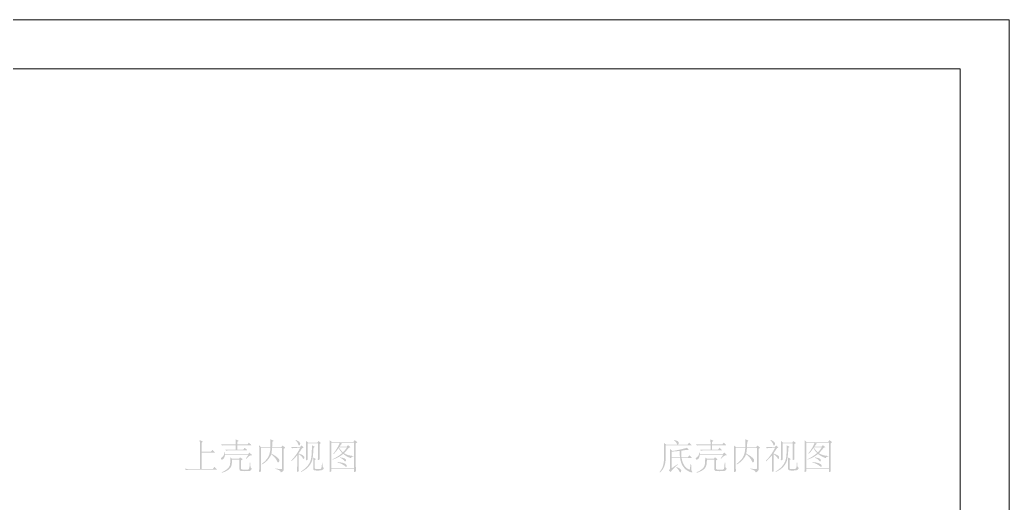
# Model space of a CAD drawing. Header units: millimetres. Extents: x 0 to 260, y 22 to 203.
# Drawn here: x 169.5 to 259.9, y 158.7 to 202.8 of the extents above; entities that cross this region are included whole.
import ezdxf

# ---------------------------------------------------------------- set-up
doc = ezdxf.new("R2010")
doc.units = ezdxf.units.MM

msp = doc.modelspace()

# ---------------------------------------------------------------- hatches: boundary and pattern name
at = {"true_color": 0xcc00cc}
h = msp.add_hatch(color=212, dxfattribs=at)
h.paths.add_polyline_path([(190.436148, 164.186967), (190.307715, 164.023256), (189.380019, 164.023256), (189.380019, 164.273508), (189.441273, 164.306288), (189.476069, 164.326149), (189.491641, 164.338155), (189.487713, 164.360324), (189.463253, 164.373278), (189.219616, 164.488482), (189.226575, 164.336346), (189.228986, 164.174289), (189.228986, 164.023256), (188.130966, 164.023256), (187.896699, 164.035934), (187.986547, 163.920179), (188.08804, 163.943674), (188.201521, 163.952701), (189.228986, 163.952701), (189.228986, 163.548109), (188.490909, 163.548109), (188.266013, 163.560786), (188.352554, 163.445582), (188.449155, 163.468596), (188.558157, 163.477553), (190.243223, 163.477553), (190.273884, 163.480378), (190.285115, 163.490231), (190.256452, 163.528816), (190.054156, 163.72119), (189.919108, 163.548109), (189.380019, 163.548109), (189.380019, 163.952701), (190.615844, 163.952701), (190.644852, 163.956972), (190.654429, 163.968686), (190.625215, 164.010578)])
h.paths.add_polyline_path([(190.480796, 163.284628), (190.374963, 163.156194), (188.256091, 163.156194), (188.250028, 163.307227), (188.211443, 163.307227), (188.172694, 163.12617), (188.109399, 162.990279), (188.035252, 162.896555), (187.963947, 162.842002), (187.897939, 162.783711), (187.877407, 162.722939), (187.887621, 162.684638), (187.913236, 162.660032), (187.946705, 162.646897), (187.980484, 162.643013), (188.073889, 162.673804), (188.15639, 162.762007), (188.219151, 162.901369), (188.253335, 163.085639), (190.388192, 163.085639), (190.163296, 162.745539), (190.205189, 162.716325), (190.284761, 162.804838), (190.35611, 162.876349), (190.420573, 162.932513), (190.479487, 162.974982), (190.53419, 163.005411), (190.586018, 163.025453), (190.636309, 163.036762), (190.6864, 163.04099), (190.71086, 163.045262), (190.71837, 163.056976), (190.689707, 163.095561)])
h.paths.add_polyline_path([(190.513318, 162.353625), (190.505328, 162.174391), (190.495283, 162.033067), (190.48237, 161.925192), (190.465776, 161.8463), (190.444685, 161.791929), (190.418285, 161.757615), (190.385761, 161.738894), (190.3463, 161.731303), (190.223034, 161.723862), (190.082819, 161.721381), (189.975554, 161.722991), (189.892357, 161.727643), (189.830218, 161.735072), (189.786127, 161.745014), (189.757074, 161.757205), (189.740049, 161.771378), (189.732041, 161.78727), (189.730041, 161.804615), (189.730041, 162.571906), (189.841938, 162.639706), (189.864538, 162.668369), (189.848552, 162.690969), (189.630271, 162.851372), (189.540423, 162.710261), (188.908179, 162.710261), (188.741161, 162.848065), (188.741342, 162.6846), (188.739404, 162.548032), (188.735347, 162.434563), (188.729172, 162.340396), (188.720878, 162.261731), (188.710465, 162.194772), (188.697934, 162.135718), (188.683283, 162.080773), (188.599008, 161.922514), (188.44316, 161.76472), (188.223544, 161.614058), (187.947962, 161.477193), (187.963947, 161.435852), (188.123002, 161.488601), (188.262644, 161.543423), (188.384157, 161.600514), (188.488825, 161.660076), (188.577932, 161.722305), (188.652762, 161.7874), (188.714598, 161.85556), (188.764725, 161.926984), (188.804427, 162.001871), (188.834986, 162.080418), (188.857687, 162.162825), (188.873814, 162.24929), (188.884651, 162.340012), (188.891481, 162.43519), (188.895589, 162.535021), (188.898257, 162.639706), (189.575701, 162.639706), (189.575701, 161.782566), (189.59942, 161.672874), (189.67616, 161.613205), (189.814291, 161.588469), (190.022185, 161.583577), (190.228891, 161.586196), (190.445519, 161.596255), (190.52765, 161.611172), (190.596138, 161.653168), (190.652018, 161.718108), (190.696322, 161.801859), (190.695357, 161.825905), (190.680336, 161.840444), (190.650618, 161.859487), (190.626455, 161.887064), (190.607356, 161.925351), (190.592831, 161.976525), (190.582388, 162.042762), (190.575536, 162.12624), (190.571786, 162.229135), (190.570644, 162.353625)])
h = msp.add_hatch(color=212, dxfattribs=at)
h.dxf.hatch_style = 2
h.paths.add_polyline_path([(193.506809, 163.926793), (193.391054, 163.756468), (192.559822, 163.756468), (192.572155, 163.993077), (192.582421, 164.270201), (192.665655, 164.324771), (192.694318, 164.350678), (192.665655, 164.373278), (192.392803, 164.504467), (192.402656, 164.225759), (192.405481, 163.978056), (192.402174, 163.756468), (191.564327, 163.756468), (191.368645, 163.942779), (191.373417, 163.838099), (191.377465, 163.713473), (191.380273, 163.586366), (191.381323, 163.474246), (191.381323, 162.257714), (191.380789, 162.105285), (191.379118, 161.93415), (191.376207, 161.761775), (191.371953, 161.605626), (191.371953, 161.570348), (191.377603, 161.512953), (191.397309, 161.496485), (191.468415, 161.522392), (191.509274, 161.545035), (191.533597, 161.563802), (191.54531, 161.584327), (191.548342, 161.61224), (191.548342, 161.631533), (191.542407, 161.754928), (191.538489, 161.903902), (191.536327, 162.071584), (191.535664, 162.251099), (191.535664, 163.685912), (192.399418, 163.685912), (192.376775, 163.436986), (192.336407, 163.221953), (192.276247, 163.03352), (192.194228, 162.864395), (192.088283, 162.707285), (191.956344, 162.554896), (191.796345, 162.399937), (191.606219, 162.235114), (191.628819, 162.196529), (191.789564, 162.290334), (191.936647, 162.398067), (192.069015, 162.515928), (192.185615, 162.640119), (192.285395, 162.766843), (192.367301, 162.8923), (192.430281, 163.012693), (192.473281, 163.124224), (192.586398, 163.037874), (192.68524, 162.949566), (192.769949, 162.862409), (192.840666, 162.779508), (192.897534, 162.703971), (192.940694, 162.638905), (192.97029, 162.587417), (192.986462, 162.552614), (193.020836, 162.465677), (193.048129, 162.415223), (193.071186, 162.391848), (193.092847, 162.386147), (193.138339, 162.400039), (193.17608, 162.437341), (193.201832, 162.491489), (193.211358, 162.555921), (193.200609, 162.625099), (193.163402, 162.694276), (193.124103, 162.742227), (193.076905, 162.792737), (193.019332, 162.846554), (192.948911, 162.904427), (192.863168, 162.967106), (192.759629, 163.03534), (192.635819, 163.109879), (192.489266, 163.191472), (192.509566, 163.295006), (192.527231, 163.40996), (192.541898, 163.53928), (192.553207, 163.685912), (193.468224, 163.685912), (193.468224, 161.875721), (193.464969, 161.82867), (193.449621, 161.794486), (193.413809, 161.773635), (193.349162, 161.766581), (193.27405, 161.770732), (193.171188, 161.783255), (193.03701, 161.804253), (192.867951, 161.833829), (192.864644, 161.788629), (193.070195, 161.72412), (193.209291, 161.659921), (193.29485, 161.587866), (193.339791, 161.499793), (193.365698, 161.471129), (193.387747, 161.477193), (193.509781, 161.548136), (193.581017, 161.61479), (193.614322, 161.689815), (193.622565, 161.785873), (193.622565, 163.628586), (193.715169, 163.685912), (193.742523, 163.706032), (193.750447, 163.72119), (193.742523, 163.738622), (193.715169, 163.763082)])
h = msp.add_hatch(color=212, dxfattribs=at)
h.paths.add_polyline_path([(233.79938, 164.186967), (233.670947, 164.023256), (232.743252, 164.023256), (232.743252, 164.273508), (232.804505, 164.306288), (232.839301, 164.326149), (232.854873, 164.338155), (232.850945, 164.360324), (232.826485, 164.373278), (232.582848, 164.488482), (232.589807, 164.336346), (232.592219, 164.174289), (232.592219, 164.023256), (231.494198, 164.023256), (231.259931, 164.035934), (231.349779, 163.920179), (231.451272, 163.943674), (231.564753, 163.952701), (232.592219, 163.952701), (232.592219, 163.548109), (231.854141, 163.548109), (231.629245, 163.560786), (231.715786, 163.445582), (231.812387, 163.468596), (231.92139, 163.477553), (233.606455, 163.477553), (233.637116, 163.480378), (233.648347, 163.490231), (233.619684, 163.528816), (233.417388, 163.72119), (233.28234, 163.548109), (232.743252, 163.548109), (232.743252, 163.952701), (233.979076, 163.952701), (234.008084, 163.956972), (234.017661, 163.968686), (233.988447, 164.010578)])
h.paths.add_polyline_path([(233.844028, 163.284628), (233.738195, 163.156194), (231.619324, 163.156194), (231.61326, 163.307227), (231.574675, 163.307227), (231.535926, 163.12617), (231.472631, 162.990279), (231.398484, 162.896555), (231.327179, 162.842002), (231.261171, 162.783711), (231.240639, 162.722939), (231.250853, 162.684638), (231.276468, 162.660032), (231.309937, 162.646897), (231.343716, 162.643013), (231.437121, 162.673804), (231.519623, 162.762007), (231.582384, 162.901369), (231.616568, 163.085639), (233.751424, 163.085639), (233.526528, 162.745539), (233.568421, 162.716325), (233.647993, 162.804838), (233.719342, 162.876349), (233.783805, 162.932513), (233.842719, 162.974982), (233.897422, 163.005411), (233.94925, 163.025453), (233.999541, 163.036762), (234.049632, 163.04099), (234.074092, 163.045262), (234.081602, 163.056976), (234.052939, 163.095561)])
h.paths.add_polyline_path([(233.87655, 162.353625), (233.86856, 162.174391), (233.858515, 162.033067), (233.845602, 161.925192), (233.829008, 161.8463), (233.807917, 161.791929), (233.781517, 161.757615), (233.748993, 161.738894), (233.709532, 161.731303), (233.586266, 161.723862), (233.446051, 161.721381), (233.338786, 161.722991), (233.255589, 161.727643), (233.19345, 161.735072), (233.149359, 161.745014), (233.120306, 161.757205), (233.103281, 161.771378), (233.095274, 161.78727), (233.093273, 161.804615), (233.093273, 162.571906), (233.20517, 162.639706), (233.22777, 162.668369), (233.211785, 162.690969), (232.993503, 162.851372), (232.903655, 162.710261), (232.271411, 162.710261), (232.104393, 162.848065), (232.104574, 162.6846), (232.102636, 162.548032), (232.098579, 162.434563), (232.092404, 162.340396), (232.08411, 162.261731), (232.073697, 162.194772), (232.061166, 162.135718), (232.046515, 162.080773), (231.96224, 161.922514), (231.806392, 161.76472), (231.586776, 161.614058), (231.311194, 161.477193), (231.327179, 161.435852), (231.486234, 161.488601), (231.625876, 161.543423), (231.747389, 161.600514), (231.852057, 161.660076), (231.941164, 161.722305), (232.015994, 161.7874), (232.077831, 161.85556), (232.127957, 161.926984), (232.167659, 162.001871), (232.198218, 162.080418), (232.220919, 162.162825), (232.237046, 162.24929), (232.247883, 162.340012), (232.254713, 162.43519), (232.258821, 162.535021), (232.261489, 162.639706), (232.938933, 162.639706), (232.938933, 161.782566), (232.962652, 161.672874), (233.039392, 161.613205), (233.177523, 161.588469), (233.385417, 161.583577), (233.592123, 161.586196), (233.808751, 161.596255), (233.890882, 161.611172), (233.95937, 161.653168), (234.01525, 161.718108), (234.059554, 161.801859), (234.058589, 161.825905), (234.043568, 161.840444), (234.01385, 161.859487), (233.989687, 161.887064), (233.970588, 161.925351), (233.956063, 161.976525), (233.94562, 162.042762), (233.938769, 162.12624), (233.935018, 162.229135), (233.933877, 162.353625)])
h = msp.add_hatch(color=212, dxfattribs=at)
h.dxf.hatch_style = 2
h.paths.add_polyline_path([(236.870042, 163.926793), (236.754286, 163.756468), (235.923054, 163.756468), (235.935387, 163.993077), (235.945654, 164.270201), (236.028887, 164.324771), (236.05755, 164.350678), (236.028887, 164.373278), (235.756035, 164.504467), (235.765888, 164.225759), (235.768713, 163.978056), (235.765406, 163.756468), (234.927559, 163.756468), (234.731878, 163.942779), (234.736649, 163.838099), (234.740697, 163.713473), (234.743505, 163.586366), (234.744555, 163.474246), (234.744555, 162.257714), (234.744021, 162.105285), (234.742351, 161.93415), (234.739439, 161.761775), (234.735185, 161.605626), (234.735185, 161.570348), (234.740835, 161.512953), (234.760541, 161.496485), (234.831647, 161.522392), (234.872506, 161.545035), (234.896829, 161.563802), (234.908542, 161.584327), (234.911574, 161.61224), (234.911574, 161.631533), (234.90564, 161.754928), (234.901721, 161.903902), (234.899559, 162.071584), (234.898896, 162.251099), (234.898896, 163.685912), (235.76265, 163.685912), (235.740007, 163.436986), (235.699639, 163.221953), (235.639479, 163.03352), (235.55746, 162.864395), (235.451515, 162.707285), (235.319576, 162.554896), (235.159577, 162.399937), (234.969451, 162.235114), (234.992051, 162.196529), (235.152796, 162.290334), (235.299879, 162.398067), (235.432247, 162.515928), (235.548847, 162.640119), (235.648627, 162.766843), (235.730533, 162.8923), (235.793513, 163.012693), (235.836513, 163.124224), (235.94963, 163.037874), (236.048472, 162.949566), (236.133181, 162.862409), (236.203898, 162.779508), (236.260766, 162.703971), (236.303926, 162.638905), (236.333522, 162.587417), (236.349694, 162.552614), (236.384068, 162.465677), (236.411362, 162.415223), (236.434418, 162.391848), (236.456079, 162.386147), (236.501571, 162.400039), (236.539312, 162.437341), (236.565064, 162.491489), (236.57459, 162.555921), (236.563841, 162.625099), (236.526634, 162.694276), (236.487336, 162.742227), (236.440137, 162.792737), (236.382564, 162.846554), (236.312143, 162.904427), (236.2264, 162.967106), (236.122861, 163.03534), (235.999051, 163.109879), (235.852498, 163.191472), (235.872798, 163.295006), (235.890463, 163.40996), (235.905131, 163.53928), (235.916439, 163.685912), (236.831456, 163.685912), (236.831456, 161.875721), (236.828201, 161.82867), (236.812853, 161.794486), (236.777041, 161.773635), (236.712394, 161.766581), (236.637282, 161.770732), (236.53442, 161.783255), (236.400243, 161.804253), (236.231183, 161.833829), (236.227876, 161.788629), (236.433427, 161.72412), (236.572523, 161.659921), (236.658082, 161.587866), (236.703023, 161.499793), (236.72893, 161.471129), (236.750979, 161.477193), (236.873013, 161.548136), (236.944249, 161.61479), (236.977554, 161.689815), (236.985797, 161.785873), (236.985797, 163.628586), (237.078401, 163.685912), (237.105755, 163.706032), (237.113679, 163.72119), (237.105755, 163.738622), (237.078401, 163.763082)])
h = msp.add_hatch(color=212, dxfattribs=at)
h.dxf.hatch_style = 2
h.paths.add_polyline_path([(187.281702, 161.981555), (187.15382, 161.791937), (186.113676, 161.791937), (186.113676, 163.27195), (187.285009, 163.27195), (187.318564, 163.275188), (187.330209, 163.287935), (187.321045, 163.307434), (187.294931, 163.336442), (187.099249, 163.528816), (186.960894, 163.352427), (186.113676, 163.352427), (186.113676, 164.174289), (186.193603, 164.241537), (186.225573, 164.280122), (186.216409, 164.296108), (186.190295, 164.312093), (185.949965, 164.431155), (185.953988, 164.34508), (185.956925, 164.248152), (185.958725, 164.136755), (185.959336, 164.007271), (185.959336, 161.791937), (184.826038, 161.791937), (184.591771, 161.804615), (184.681619, 161.673425), (184.784352, 161.699332), (184.896593, 161.708703), (187.477934, 161.708703), (187.513901, 161.711942), (187.52589, 161.724688), (187.490612, 161.775951)])
h = msp.add_hatch(color=212, dxfattribs=at)
h.paths.add_polyline_path([(194.692866, 164.408556), (194.797313, 164.300526), (194.874836, 164.196682), (194.926418, 164.10245), (194.95304, 164.023256), (194.967707, 163.971674), (194.983563, 163.942572), (195.001796, 163.929696), (195.023595, 163.926793), (195.059416, 163.940669), (195.091464, 163.977436), (195.11452, 164.02981), (195.123365, 164.090504), (195.110964, 164.153158), (195.077175, 164.210773), (195.027121, 164.263168), (194.965924, 164.310164), (194.898707, 164.351578), (194.830592, 164.38723), (194.766702, 164.41694), (194.712159, 164.440526)])
h.paths.add_polyline_path([(196.78583, 164.334693), (196.692675, 164.190274), (195.852072, 164.190274), (195.649776, 164.347371), (195.653798, 164.251838), (195.656735, 164.139149), (195.658535, 164.0246), (195.659146, 163.923486), (195.659146, 163.025005), (195.656735, 162.843793), (195.649776, 162.665062), (195.649776, 162.629784), (195.655219, 162.583964), (195.675132, 162.56915), (195.726395, 162.588443), (195.769484, 162.612998), (195.794952, 162.632333), (195.807087, 162.650532), (195.810179, 162.671676), (195.809146, 162.731664), (195.806872, 162.820022), (195.804598, 162.907243), (195.803565, 162.96382), (195.803565, 164.119719), (196.737875, 164.119719), (196.737875, 163.031069), (196.737048, 162.852544), (196.73126, 162.681047), (196.73126, 162.643013), (196.735739, 162.605324), (196.757167, 162.594506), (196.824415, 162.613799), (196.884291, 162.648043), (196.898278, 162.694276), (196.898278, 162.713569), (196.892344, 162.815423), (196.888425, 162.916967), (196.886264, 163.037115), (196.8856, 163.19478), (196.8856, 164.055227), (196.991434, 164.125782), (197.017341, 164.154997), (196.991434, 164.186967)])
h.paths.add_polyline_path([(196.185557, 163.949393), (196.188451, 163.795489), (196.187521, 163.633349), (196.183232, 163.468328), (196.176048, 163.30578), (196.166437, 163.151062), (196.154861, 163.009528), (196.141787, 162.886533), (196.127679, 162.787431), (196.084635, 162.597348), (196.02021, 162.421011), (195.934106, 162.256456), (195.826027, 162.10172), (195.695675, 161.954838), (195.542754, 161.813847), (195.366966, 161.676784), (195.168014, 161.541685), (195.193921, 161.506407), (195.415219, 161.621263), (195.608107, 161.747676), (195.773633, 161.883351), (195.912843, 162.025996), (196.026783, 162.173318), (196.1165, 162.323024), (196.18304, 162.47282), (196.227449, 162.620413), (196.262538, 162.81097), (196.294422, 163.065864), (196.320932, 163.372538), (196.339897, 163.718434), (196.423131, 163.77576), (196.445731, 163.801668), (196.417067, 163.827575)])
h.paths.add_polyline_path([(194.98501, 163.214072), (195.123572, 163.410856), (195.245184, 163.602679), (195.302923, 163.678333), (195.37968, 163.718434), (195.413235, 163.728632), (195.42488, 163.74379), (195.40228, 163.773004), (195.232506, 163.933408), (195.129428, 163.801668), (194.525848, 163.77576), (194.291581, 163.785682), (194.381429, 163.66662), (194.484162, 163.692734), (194.596403, 163.701898), (195.129428, 163.727805), (194.956485, 163.412372), (194.765351, 163.113475), (194.542798, 162.819953), (194.275596, 162.520643), (194.307567, 162.488673), (194.443277, 162.60417), (194.57966, 162.736306), (194.714906, 162.881052), (194.847206, 163.034376), (194.847206, 162.196529), (194.844726, 161.917958), (194.837284, 161.624918), (194.837284, 161.599562), (194.843761, 161.53762), (194.869255, 161.519085), (194.895713, 161.525631), (194.933747, 161.541685), (194.986181, 161.577927), (194.997688, 161.628226), (194.997688, 161.650826), (194.987835, 161.891638), (194.98501, 162.189914), (194.98501, 163.134146), (195.113564, 163.048552), (195.223824, 162.95128), (195.307006, 162.857108), (195.354324, 162.780817), (195.388775, 162.718047), (195.428187, 162.703647), (195.454094, 162.713233), (195.476694, 162.739407), (195.492679, 162.778293), (195.498743, 162.826016), (195.488131, 162.887621), (195.457772, 162.943167), (195.409882, 162.993468), (195.346676, 163.039337), (195.270371, 163.081589), (195.183181, 163.121037), (195.087322, 163.158496), (194.98501, 163.19478)])
h.paths.add_polyline_path([(197.113252, 162.366854), (197.100461, 162.172475), (197.086062, 162.0256), (197.066327, 161.919575), (197.037529, 161.847747), (196.995941, 161.803463), (196.937837, 161.780068), (196.859488, 161.770911), (196.757167, 161.769337), (196.663974, 161.770137), (196.592156, 161.773256), (196.538954, 161.779772), (196.50161, 161.790765), (196.477366, 161.807314), (196.463464, 161.830496), (196.457146, 161.861391), (196.455652, 161.901077), (196.455652, 162.610491), (196.538886, 162.665062), (196.558178, 162.687661), (196.542193, 162.703647), (196.301312, 162.83208), (196.308478, 162.73231), (196.310683, 162.601121), (196.310683, 161.885092), (196.313422, 161.808289), (196.324119, 161.749502), (196.346495, 161.706334), (196.38427, 161.676388), (196.441166, 161.657269), (196.520903, 161.646579), (196.627201, 161.641923), (196.763782, 161.640904), (196.972692, 161.649155), (197.118351, 161.68004), (197.215847, 161.742758), (197.28027, 161.846507), (197.283578, 161.865799), (197.260978, 161.89777), (197.232404, 161.919915), (197.208914, 161.94533), (197.190217, 161.977591), (197.176022, 162.020278), (197.166039, 162.076969), (197.159976, 162.151243), (197.157544, 162.246678), (197.158452, 162.366854)])
h = msp.add_hatch(color=212, dxfattribs=at)
h.paths.add_polyline_path([(200.088002, 164.417926), (199.978862, 164.26083), (197.994487, 164.26083), (197.818098, 164.411863), (197.820527, 164.321653), (197.822645, 164.206535), (197.824144, 164.075294), (197.824712, 163.936715), (197.824712, 162.263777), (197.824144, 162.207142), (197.822645, 162.124888), (197.820527, 162.02571), (197.818098, 161.918303), (197.815669, 161.811361), (197.81355, 161.713578), (197.812052, 161.63365), (197.811483, 161.58027), (197.817202, 161.52818), (197.83739, 161.51247), (197.863435, 161.519016), (197.901883, 161.53507), (197.938487, 161.554544), (197.959898, 161.571795), (197.96994, 161.590803), (197.972438, 161.615548), (197.972438, 161.769337), (200.04611, 161.769337), (200.04611, 161.548299), (200.050175, 161.514744), (200.06871, 161.5031), (200.135958, 161.5257), (200.176903, 161.545035), (200.201415, 161.562976), (200.213318, 161.583913), (200.216436, 161.61224), (200.216436, 161.63484), (200.209752, 161.751767), (200.204722, 161.88647), (200.201553, 162.039777), (200.20045, 162.212514), (200.20045, 164.125782), (200.306284, 164.199645), (200.33164, 164.228859), (200.306284, 164.257523)])
h.paths.add_polyline_path([(197.972438, 161.840444), (197.972438, 164.190274), (200.04611, 164.190274), (200.04611, 161.840444)])
h.paths.add_polyline_path([(199.487729, 163.962071), (199.381344, 163.830331), (198.723193, 163.830331), (198.79734, 163.941358), (198.845494, 164.00541), (198.881556, 164.038148), (198.919426, 164.055227), (198.951396, 164.074519), (198.922733, 164.100426), (198.742486, 164.18366), (198.639021, 163.95388), (198.514214, 163.717125), (198.357471, 163.466417), (198.158198, 163.19478), (198.196783, 163.162809), (198.416166, 163.404724), (198.630589, 163.692527), (198.779831, 163.441655), (198.958011, 163.236672), (198.78567, 163.095475), (198.581807, 162.95252), (198.34611, 162.809566), (198.078271, 162.668369), (198.097564, 162.636398), (198.387408, 162.753196), (198.634517, 162.873352), (198.851549, 163.004981), (199.051166, 163.156194), (199.169423, 163.064717), (199.287905, 162.987135), (199.40193, 162.922924), (199.506815, 162.871561), (199.597876, 162.832522), (199.670431, 162.805286), (199.719796, 162.789327), (199.741288, 162.784124), (199.75872, 162.790394), (199.776566, 162.816095), (199.803403, 162.854077), (199.84781, 162.886375), (199.912681, 162.913298), (200.00091, 162.935157), (200.007525, 162.967128), (199.728679, 162.997341), (199.496548, 163.052153), (199.299971, 163.128668), (199.127785, 163.223994), (199.211467, 163.309536), (199.309824, 163.418435), (199.41831, 163.544905), (199.532377, 163.683156), (199.588257, 163.730561), (199.680103, 163.756468), (199.70601, 163.773004), (199.690025, 163.795053)])
h.paths.add_polyline_path([(198.675238, 163.759775), (199.391266, 163.759775), (199.30594, 163.628112), (199.222525, 163.514691), (199.13198, 163.409021), (199.025259, 163.300613), (198.928435, 163.39643), (198.8282, 163.510695), (198.73582, 163.629197), (198.66256, 163.737727)])
h.paths.add_polyline_path([(198.761778, 162.80948), (198.911132, 162.737099), (199.026431, 162.662443), (199.114548, 162.583447), (199.182356, 162.498043), (199.23417, 162.466073), (199.281574, 162.49136), (199.307482, 162.562536), (199.297363, 162.621592), (199.267975, 162.671702), (199.220772, 162.713893), (199.157206, 162.749191), (199.078733, 162.778624), (198.986803, 162.803219), (198.882872, 162.824002), (198.768393, 162.842002)])
h.paths.add_polyline_path([(198.524205, 162.386147), (198.74091, 162.31138), (198.932448, 162.226639), (199.098046, 162.131666), (199.236926, 162.026203), (199.284193, 161.990236), (199.324018, 161.978247), (199.36467, 161.999883), (199.381344, 162.055418), (199.359297, 162.141654), (199.298188, 162.213556), (199.20557, 162.272449), (199.088994, 162.319656), (198.95601, 162.356503), (198.81417, 162.384312), (198.671025, 162.404409), (198.534127, 162.418117)])
h = msp.add_hatch(color=212, dxfattribs=at)
h.paths.add_polyline_path([(230.776674, 162.251099), (230.693441, 161.702089), (230.556664, 161.765274), (230.430907, 161.849039), (230.31701, 161.953449), (230.215813, 162.078569), (230.128154, 162.224462), (230.054875, 162.391194), (229.996814, 162.578829), (229.954812, 162.787431), (230.84723, 162.787431), (230.876237, 162.791703), (230.885815, 162.803417), (230.863766, 162.835387), (230.658163, 163.031069), (230.52973, 162.857987), (229.945442, 162.857987), (229.919741, 163.160811), (229.913471, 163.451646), (229.960108, 163.457953), (230.027874, 163.468406), (230.109632, 163.48147), (230.198243, 163.495605), (230.286569, 163.509276), (230.367474, 163.520944), (230.433819, 163.529072), (230.478467, 163.532123), (230.500016, 163.530056), (230.533037, 163.525509), (230.566058, 163.520961), (230.587607, 163.518894), (230.600285, 163.528816), (230.587607, 163.551416), (230.439882, 163.72119), (230.194264, 163.64855), (229.886737, 163.574567), (229.525054, 163.499343), (229.116965, 163.422983), (228.89262, 163.615357), (228.897159, 163.510678), (228.901233, 163.386051), (228.90417, 163.258944), (228.905298, 163.146824), (228.905298, 161.907692), (228.898382, 161.830573), (228.876428, 161.768234), (228.837628, 161.71375), (228.780172, 161.660196), (228.943883, 161.522392), (228.966483, 161.51247), (228.991839, 161.541685), (229.013847, 161.584316), (229.051009, 161.639233), (229.103441, 161.705493), (229.17126, 161.782153), (229.254581, 161.868269), (229.353522, 161.962899), (229.468199, 162.0651), (229.598727, 162.173929), (229.57282, 162.215821), (229.053024, 161.859185), (229.053024, 162.787431), (229.813701, 162.787431), (229.853048, 162.570055), (229.909785, 162.368439), (229.98559, 162.18305), (230.082143, 162.014352), (230.201124, 161.862811), (230.344211, 161.728891), (230.513086, 161.613059), (230.709426, 161.515778), (230.792591, 161.486977), (230.863766, 161.477193), (230.881663, 161.478261), (230.902765, 161.483256), (230.920352, 161.494866), (230.927707, 161.515778), (230.916958, 161.549953), (230.879751, 161.605626), (230.865379, 161.631388), (230.853551, 161.66899), (230.844075, 161.720299), (230.836757, 161.787182), (230.831402, 161.871506), (230.827817, 161.975138), (230.825808, 162.099944), (230.825181, 162.247792)])
h.paths.add_polyline_path([(230.632256, 164.186967), (230.503823, 163.997349), (228.561891, 163.997349), (228.346366, 164.151689), (228.352567, 163.970339), (228.356288, 163.779068), (228.356288, 163.095561), (228.352059, 162.798794), (228.338063, 162.545913), (228.312337, 162.328766), (228.272917, 162.139202), (228.217838, 161.969068), (228.145138, 161.810213), (228.052852, 161.654484), (227.939018, 161.493729), (227.977603, 161.464515), (228.121765, 161.613377), (228.238448, 161.76534), (228.330198, 161.926192), (228.399558, 162.10172), (228.449075, 162.297711), (228.481293, 162.519954), (228.498758, 162.774237), (228.504014, 163.066346), (228.504014, 163.926793), (230.841166, 163.926793), (230.874239, 163.931272), (230.885815, 163.942779), (230.857152, 163.981364)])
h.paths.add_polyline_path([(229.053024, 162.857987), (229.053024, 163.365105), (229.202679, 163.375535), (229.379206, 163.391494), (229.570822, 163.411071), (229.765745, 163.432353), (229.776563, 163.163154), (229.80433, 162.857987)])
h.paths.add_polyline_path([(229.242091, 164.414619), (229.353919, 164.322661), (229.438048, 164.234578), (229.493238, 164.157968), (229.51825, 164.100426), (229.543674, 164.032696), (229.586049, 164.013334), (229.629113, 164.020819), (229.664735, 164.044271), (229.688989, 164.08519), (229.697946, 164.145075), (229.696189, 164.179232), (229.688024, 164.214312), (229.66911, 164.25031), (229.635107, 164.287219), (229.581674, 164.325032), (229.504469, 164.363743), (229.399153, 164.403346), (229.261383, 164.443833)])
h.paths.add_polyline_path([(229.463679, 161.923677), (229.563312, 161.834699), (229.64186, 161.744325), (229.701184, 161.656949), (229.743146, 161.576963), (229.767003, 161.529334), (229.787243, 161.499793), (229.806242, 161.48472), (229.826379, 161.4805), (229.862277, 161.492196), (229.890733, 161.523219), (229.909475, 161.567471), (229.916227, 161.618855), (229.911589, 161.661842), (229.896487, 161.702614), (229.869137, 161.74221), (229.827757, 161.78167), (229.770564, 161.822035), (229.695775, 161.864344), (229.601608, 161.909637), (229.486279, 161.958955)])
h = msp.add_hatch(color=212, dxfattribs=at)
h.paths.add_polyline_path([(238.056098, 164.408556), (238.160545, 164.300526), (238.238068, 164.196682), (238.28965, 164.10245), (238.316272, 164.023256), (238.330939, 163.971674), (238.346795, 163.942572), (238.365028, 163.929696), (238.386827, 163.926793), (238.422648, 163.940669), (238.454696, 163.977436), (238.477752, 164.02981), (238.486597, 164.090504), (238.474196, 164.153158), (238.440407, 164.210773), (238.390353, 164.263168), (238.329156, 164.310164), (238.261939, 164.351578), (238.193824, 164.38723), (238.129934, 164.41694), (238.075391, 164.440526)])
h.paths.add_polyline_path([(240.149063, 164.334693), (240.055907, 164.190274), (239.215304, 164.190274), (239.013008, 164.347371), (239.01703, 164.251838), (239.019967, 164.139149), (239.021767, 164.0246), (239.022378, 163.923486), (239.022378, 163.025005), (239.019967, 162.843793), (239.013008, 162.665062), (239.013008, 162.629784), (239.018451, 162.583964), (239.038364, 162.56915), (239.089627, 162.588443), (239.132716, 162.612998), (239.158184, 162.632333), (239.170319, 162.650532), (239.173411, 162.671676), (239.172378, 162.731664), (239.170104, 162.820022), (239.16783, 162.907243), (239.166797, 162.96382), (239.166797, 164.119719), (240.101107, 164.119719), (240.101107, 163.031069), (240.10028, 162.852544), (240.094492, 162.681047), (240.094492, 162.643013), (240.098971, 162.605324), (240.120399, 162.594506), (240.187648, 162.613799), (240.247523, 162.648043), (240.26151, 162.694276), (240.26151, 162.713569), (240.255576, 162.815423), (240.251657, 162.916967), (240.249496, 163.037115), (240.248832, 163.19478), (240.248832, 164.055227), (240.354666, 164.125782), (240.380573, 164.154997), (240.354666, 164.186967)])
h.paths.add_polyline_path([(239.548789, 163.949393), (239.551683, 163.795489), (239.550753, 163.633349), (239.546464, 163.468328), (239.539281, 163.30578), (239.529669, 163.151062), (239.518093, 163.009528), (239.505019, 162.886533), (239.490911, 162.787431), (239.447867, 162.597348), (239.383442, 162.421011), (239.297338, 162.256456), (239.189259, 162.10172), (239.058907, 161.954838), (238.905986, 161.813847), (238.730198, 161.676784), (238.531246, 161.541685), (238.557153, 161.506407), (238.778451, 161.621263), (238.971339, 161.747676), (239.136865, 161.883351), (239.276075, 162.025996), (239.390015, 162.173318), (239.479732, 162.323024), (239.546272, 162.47282), (239.590681, 162.620413), (239.62577, 162.81097), (239.657654, 163.065864), (239.684164, 163.372538), (239.703129, 163.718434), (239.786363, 163.77576), (239.808963, 163.801668), (239.780299, 163.827575)])
h.paths.add_polyline_path([(238.348242, 163.214072), (238.486804, 163.410856), (238.608416, 163.602679), (238.666156, 163.678333), (238.742912, 163.718434), (238.776468, 163.728632), (238.788112, 163.74379), (238.765512, 163.773004), (238.595738, 163.933408), (238.492661, 163.801668), (237.88908, 163.77576), (237.654813, 163.785682), (237.744661, 163.66662), (237.847394, 163.692734), (237.959635, 163.701898), (238.492661, 163.727805), (238.319717, 163.412372), (238.128583, 163.113475), (237.90603, 162.819953), (237.638828, 162.520643), (237.670799, 162.488673), (237.80651, 162.60417), (237.942892, 162.736306), (238.078138, 162.881052), (238.210438, 163.034376), (238.210438, 162.196529), (238.207958, 161.917958), (238.200516, 161.624918), (238.200516, 161.599562), (238.206993, 161.53762), (238.232487, 161.519085), (238.258945, 161.525631), (238.296979, 161.541685), (238.349414, 161.577927), (238.36092, 161.628226), (238.36092, 161.650826), (238.351067, 161.891638), (238.348242, 162.189914), (238.348242, 163.134146), (238.476796, 163.048552), (238.587056, 162.95128), (238.670238, 162.857108), (238.717556, 162.780817), (238.752007, 162.718047), (238.791419, 162.703647), (238.817326, 162.713233), (238.839926, 162.739407), (238.855911, 162.778293), (238.861975, 162.826016), (238.851363, 162.887621), (238.821004, 162.943167), (238.773114, 162.993468), (238.709908, 163.039337), (238.633603, 163.081589), (238.546413, 163.121037), (238.450554, 163.158496), (238.348242, 163.19478)])
h.paths.add_polyline_path([(240.476484, 162.366854), (240.463693, 162.172475), (240.449294, 162.0256), (240.429559, 161.919575), (240.400761, 161.847747), (240.359173, 161.803463), (240.301069, 161.780068), (240.22272, 161.770911), (240.120399, 161.769337), (240.027206, 161.770137), (239.955388, 161.773256), (239.902186, 161.779772), (239.864842, 161.790765), (239.840598, 161.807314), (239.826696, 161.830496), (239.820378, 161.861391), (239.818885, 161.901077), (239.818885, 162.610491), (239.902118, 162.665062), (239.921411, 162.687661), (239.905425, 162.703647), (239.664544, 162.83208), (239.67171, 162.73231), (239.673915, 162.601121), (239.673915, 161.885092), (239.676654, 161.808289), (239.687351, 161.749502), (239.709727, 161.706334), (239.747502, 161.676388), (239.804398, 161.657269), (239.884135, 161.646579), (239.990433, 161.641923), (240.127014, 161.640904), (240.335924, 161.649155), (240.481583, 161.68004), (240.579079, 161.742758), (240.643503, 161.846507), (240.64681, 161.865799), (240.62421, 161.89777), (240.595636, 161.919915), (240.572146, 161.94533), (240.553449, 161.977591), (240.539254, 162.020278), (240.529271, 162.076969), (240.523208, 162.151243), (240.520776, 162.246678), (240.521684, 162.366854)])
h = msp.add_hatch(color=212, dxfattribs=at)
h.paths.add_polyline_path([(243.451234, 164.417926), (243.342094, 164.26083), (241.357719, 164.26083), (241.18133, 164.411863), (241.183759, 164.321653), (241.185877, 164.206535), (241.187376, 164.075294), (241.187945, 163.936715), (241.187945, 162.263777), (241.187376, 162.207142), (241.185877, 162.124888), (241.183759, 162.02571), (241.18133, 161.918303), (241.178901, 161.811361), (241.176782, 161.713578), (241.175284, 161.63365), (241.174715, 161.58027), (241.180434, 161.52818), (241.200623, 161.51247), (241.226667, 161.519016), (241.265115, 161.53507), (241.301719, 161.554544), (241.32313, 161.571795), (241.333173, 161.590803), (241.33567, 161.615548), (241.33567, 161.769337), (243.409342, 161.769337), (243.409342, 161.548299), (243.413407, 161.514744), (243.431942, 161.5031), (243.49919, 161.5257), (243.540135, 161.545035), (243.564647, 161.562976), (243.57655, 161.583913), (243.579668, 161.61224), (243.579668, 161.63484), (243.572984, 161.751767), (243.567954, 161.88647), (243.564785, 162.039777), (243.563682, 162.212514), (243.563682, 164.125782), (243.669516, 164.199645), (243.694872, 164.228859), (243.669516, 164.257523)])
h.paths.add_polyline_path([(241.33567, 161.840444), (241.33567, 164.190274), (243.409342, 164.190274), (243.409342, 161.840444)])
h.paths.add_polyline_path([(242.850961, 163.962071), (242.744576, 163.830331), (242.086425, 163.830331), (242.160573, 163.941358), (242.208726, 164.00541), (242.244788, 164.038148), (242.282658, 164.055227), (242.314629, 164.074519), (242.285965, 164.100426), (242.105718, 164.18366), (242.002253, 163.95388), (241.877446, 163.717125), (241.720703, 163.466417), (241.52143, 163.19478), (241.560015, 163.162809), (241.779399, 163.404724), (241.993821, 163.692527), (242.143063, 163.441655), (242.321243, 163.236672), (242.148902, 163.095475), (241.945039, 162.95252), (241.709343, 162.809566), (241.441504, 162.668369), (241.460796, 162.636398), (241.750641, 162.753196), (241.997749, 162.873352), (242.214781, 163.004981), (242.414399, 163.156194), (242.532655, 163.064717), (242.651137, 162.987135), (242.765162, 162.922924), (242.870047, 162.871561), (242.961108, 162.832522), (243.033663, 162.805286), (243.083028, 162.789327), (243.10452, 162.784124), (243.121952, 162.790394), (243.139798, 162.816095), (243.166635, 162.854077), (243.211042, 162.886375), (243.275914, 162.913298), (243.364142, 162.935157), (243.370757, 162.967128), (243.091911, 162.997341), (242.85978, 163.052153), (242.663203, 163.128668), (242.491017, 163.223994), (242.574699, 163.309536), (242.673056, 163.418435), (242.781542, 163.544905), (242.895609, 163.683156), (242.951489, 163.730561), (243.043335, 163.756468), (243.069242, 163.773004), (243.053257, 163.795053)])
h.paths.add_polyline_path([(242.03847, 163.759775), (242.754498, 163.759775), (242.669172, 163.628112), (242.585758, 163.514691), (242.495212, 163.409021), (242.388491, 163.300613), (242.291667, 163.39643), (242.191432, 163.510695), (242.099052, 163.629197), (242.025792, 163.737727)])
h.paths.add_polyline_path([(242.125011, 162.80948), (242.274364, 162.737099), (242.389663, 162.662443), (242.47778, 162.583447), (242.545588, 162.498043), (242.597402, 162.466073), (242.644807, 162.49136), (242.670714, 162.562536), (242.660595, 162.621592), (242.631207, 162.671702), (242.584004, 162.713893), (242.520439, 162.749191), (242.441965, 162.778624), (242.350036, 162.803219), (242.246105, 162.824002), (242.131625, 162.842002)])
h.paths.add_polyline_path([(241.887437, 162.386147), (242.104142, 162.31138), (242.295681, 162.226639), (242.461278, 162.131666), (242.600158, 162.026203), (242.647425, 161.990236), (242.68725, 161.978247), (242.727902, 161.999883), (242.744576, 162.055418), (242.722529, 162.141654), (242.661421, 162.213556), (242.568802, 162.272449), (242.452226, 162.319656), (242.319242, 162.356503), (242.177402, 162.384312), (242.034257, 162.404409), (241.897359, 162.418117)])

# ---------------------------------------------------------------- linework, layer by layer
at = {"color": 7, "lineweight": 0}
for points in [[(0.128058, 22.287794), (259.869517, 22.287794), (259.869517, 202.784781), (0.128058, 202.784781)], [(4.604456, 198.308031), (255.392767, 198.308031), (255.392767, 26.763839), (4.604456, 26.763839)]]:
    msp.add_lwpolyline(points, close=True, dxfattribs=at)

doc.saveas('drawing.dxf')
